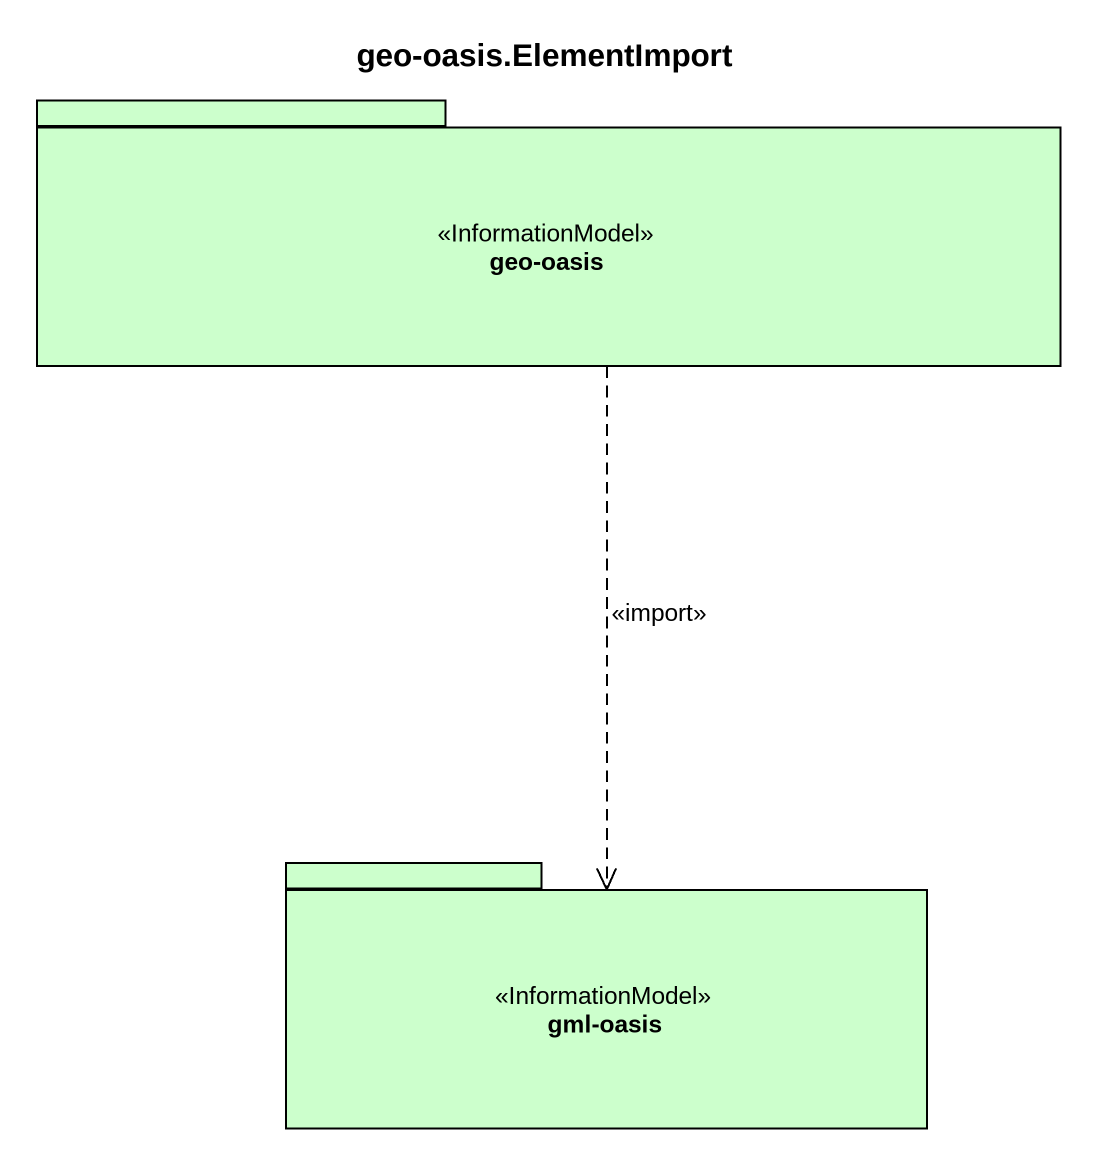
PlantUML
@startuml
title geo-oasis.ElementImport
package "geo-oasis" as geo_oasis <<InformationModel>> #CCFFCC {
}
package "gml-oasis" as gml_oasis <<InformationModel>> #CCFFCC {
}
geo_oasis ..> gml_oasis : <<import>>
@enduml
